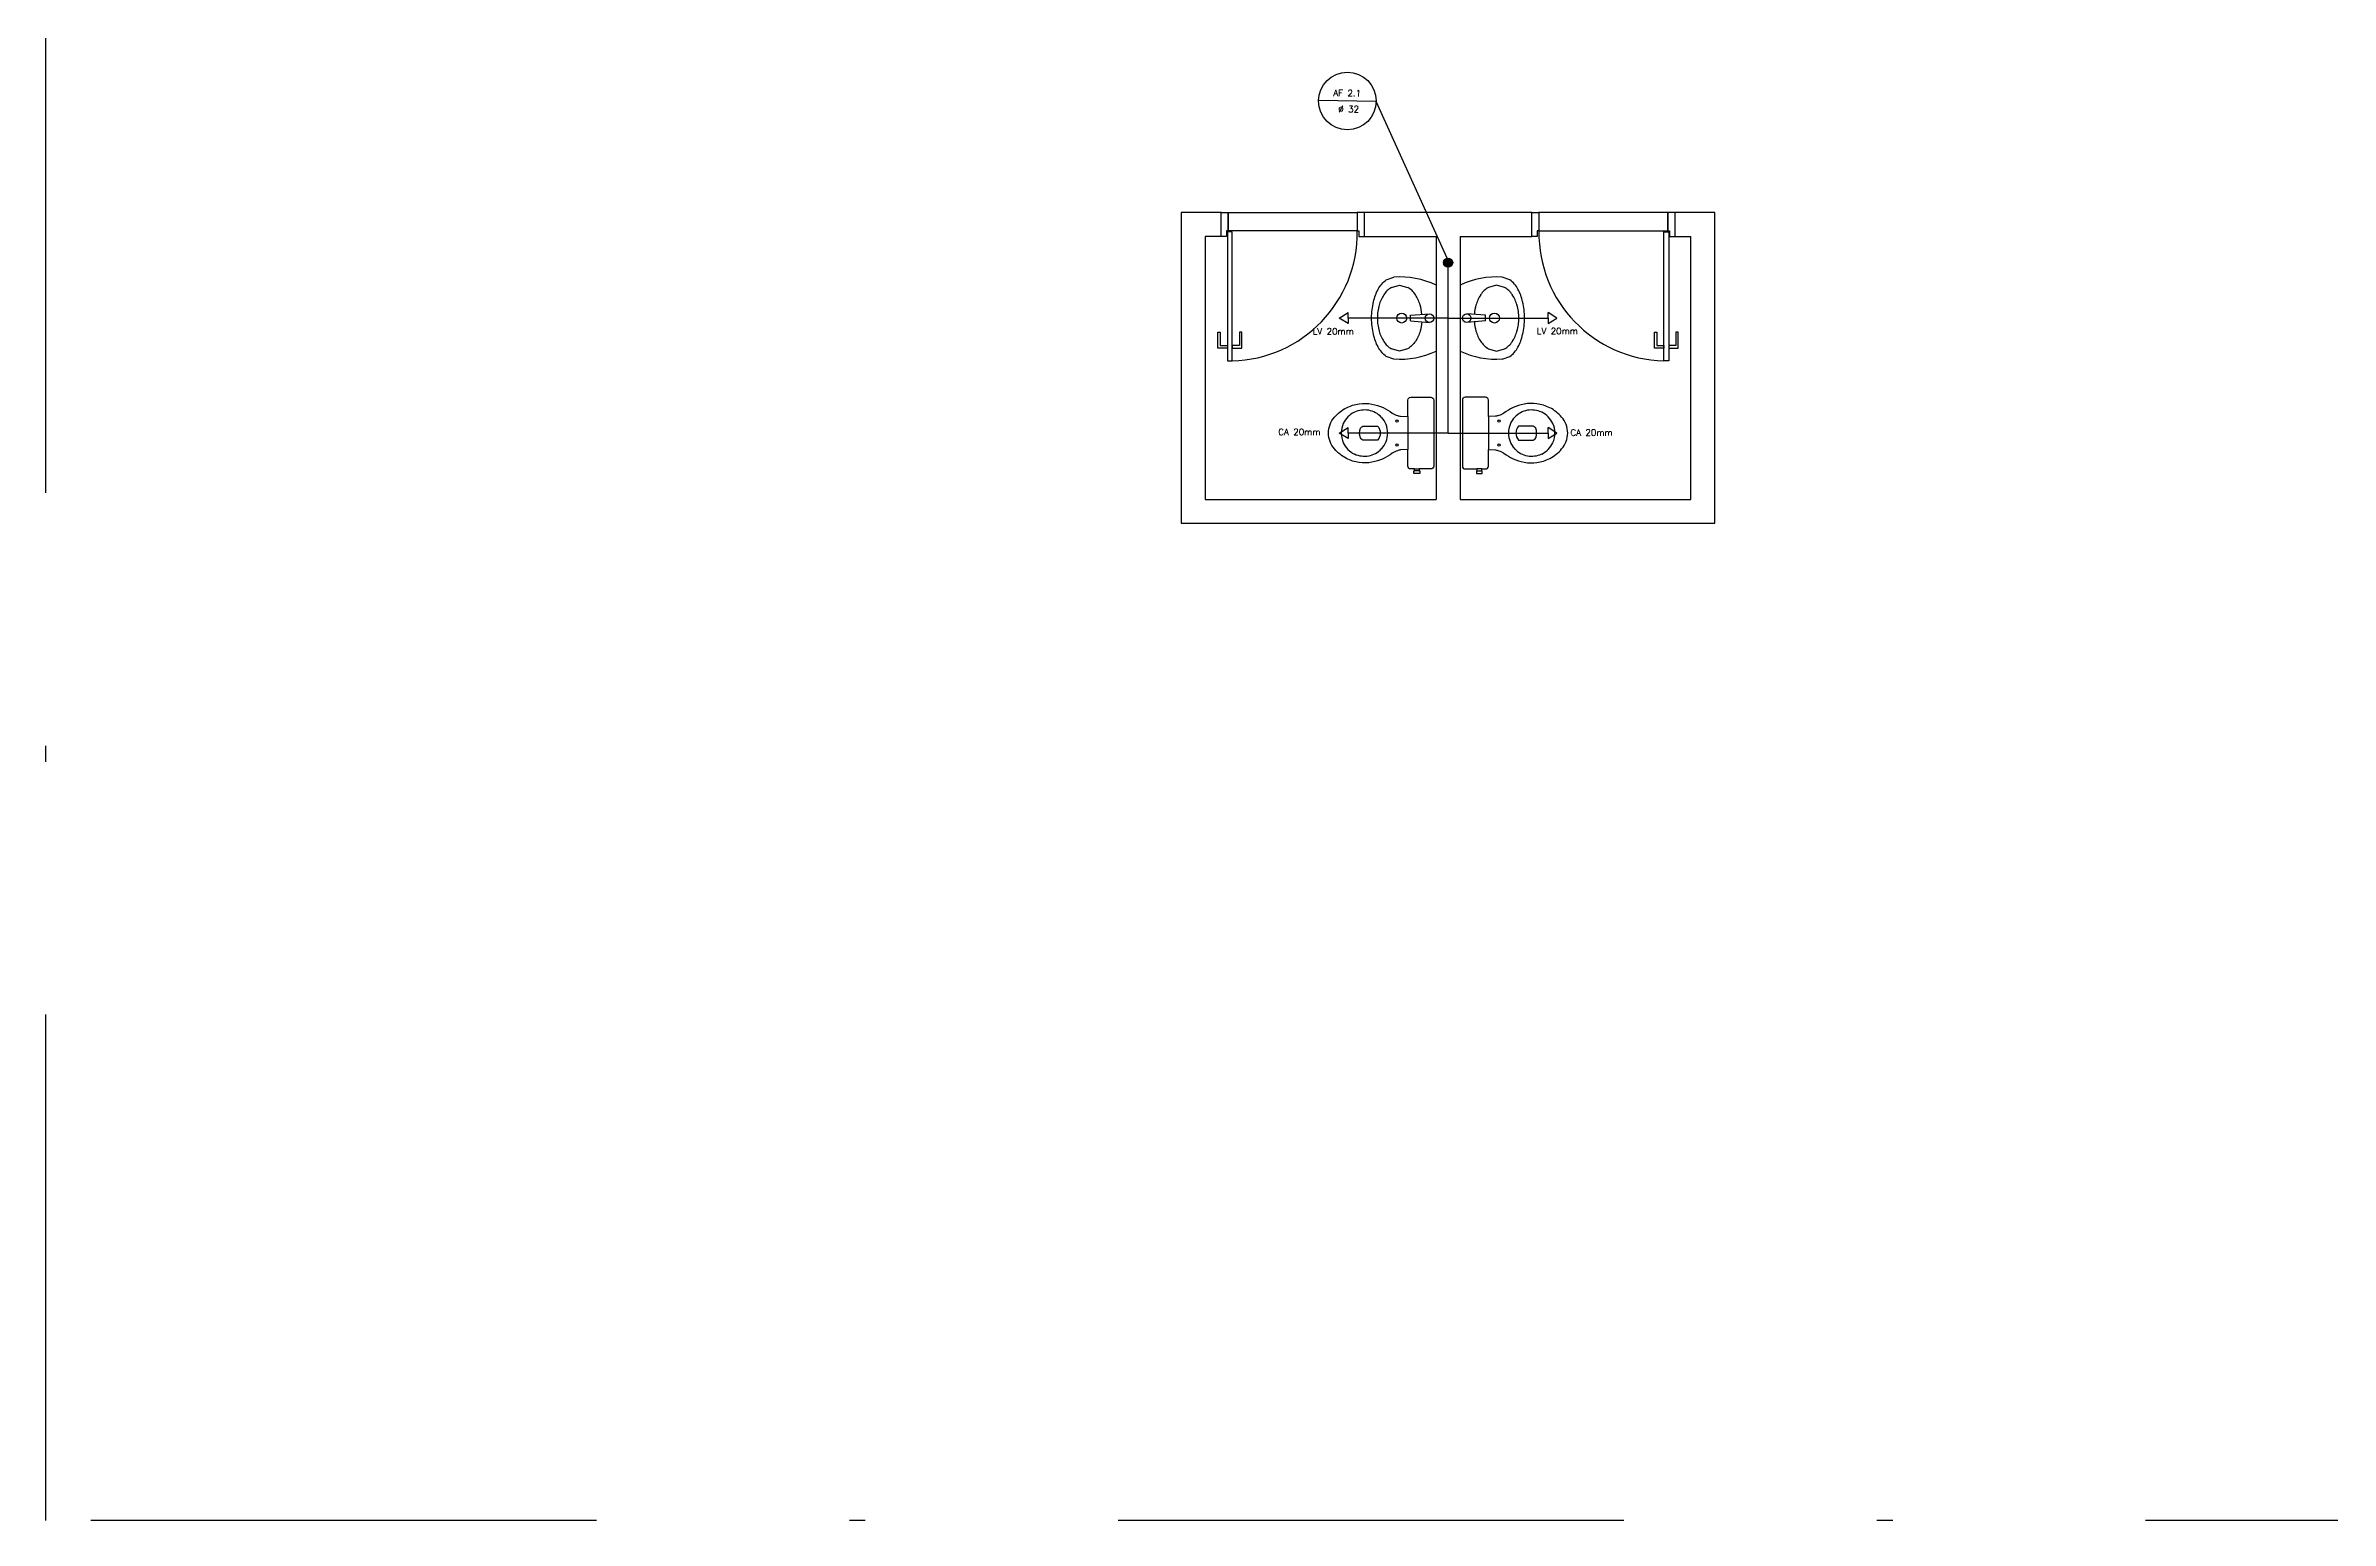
# Model space of a CAD drawing. Extents: x 55.5 to 142.8, y 175.3 to 208.6.
# Drawn here: x 55.51 to 69.85, y 175.29 to 184.55 of the extents above; entities that cross this region are included whole.
import ezdxf

# ---------------------------------------------------------------- set-up
doc = ezdxf.new("R2010")
doc.units = 0
doc.header["$LTSCALE"] = 0.005
doc.linetypes.add('DASHDOT', pattern=[25.4, 12.7, -6.35, 0, -6.35])
doc.layers.get('0').update_dxf_attribs({"linetype": 'CONTINUOUS'})
for name, color, linetype in [('A-PARED', 5, 'CONTINUOUS'), ('A-PORTA', 3, 'CONTINUOUS'), ('A-SOLEIRA', 1, 'CONTINUOUS'), ('A-WCCOZ', 7, 'CONTINUOUS'), ('ARQ-ALV-CORTE', 5, 'CONTINUOUS'), ('BARRILETE', 4, 'CONTINUOUS'), ('ESG-GERAL', 7, 'CONTINUOUS'), ('INST', 1, 'CONTINUOUS'), ('PAG', 1, 'CONTINUOUS'), ('TEXTO', 3, 'CONTINUOUS')]:
    doc.layers.add(name, color=color, linetype=linetype)
doc.styles.add('R80', font='SIMPLEX.SHX', dxfattribs={"height": 0.2})

# ---------------------------------------------------------------- blocks, each defined once
blk = doc.blocks.new('wc')
at = {"layer": 'A-PARED', "color": 251}
for p, q in [((-0.25, 1.8), (-0.25, 1.95)), ((-0.25, 1.8), (-0.25, 1.95)), ((0, 1.95), (-0.25, 1.95)), ((0, 0), (0, 1.95)), ((-0.15, 0.15), (-0.15, 1.8)), ((-1.6, 0.15), (-0.15, 0.15)), ((-3.35, 0), (0, 0))]:
    blk.add_line(p, q, dxfattribs=at)
at = {"layer": 'A-PORTA', "color": 251}
blk.add_line((-0.295, 1.95), (-0.295, 1.835), dxfattribs=at)
for points in [[(-0.285, 1.835), (-0.285, 1.8), (-0.25, 1.8), (-0.25, 1.95), (-0.295, 1.95), (-0.295, 1.835)], [(-0.29, 1.83), (-0.29, 1.02), (-0.32, 1.02), (-0.32, 1.83)], [(-0.245, 1.115), (-0.29, 1.115), (-0.29, 1.1), (-0.23, 1.1), (-0.23, 1.2), (-0.245, 1.2)]]:
    blk.add_lwpolyline(points, close=True, dxfattribs=at)
blk.add_arc((-0.301, 1.823, 0.02), 0.804, 179.1784, 268.6732, dxfattribs=at)
at = {"layer": 'A-SOLEIRA', "color": 251}
blk.add_lwpolyline([(-0.295, 1.835), (-0.295, 1.95), (-1.105, 1.95), (-1.105, 1.835)], close=True, dxfattribs=at)
at = {"layer": 'ARQ-ALV-CORTE', "color": 251}
for p, q in [((-3.35, 1.95), (-3.35, 1.585)), ((-3.1, 1.95), (-3.35, 1.95)), ((-3.1, 1.8), (-3.1, 1.95)), ((-3.1, 1.8), (-3.1, 1.95)), ((-3.055, 1.95), (-3.055, 1.835)), ((-1.15, 1.95), (-2.2, 1.95)), ((-2.2, 1.8), (-2.2, 1.95)), ((-2.2, 1.8), (-2.2, 1.95)), ((-1.15, 1.8), (-1.15, 1.95)), ((-1.15, 1.8), (-1.15, 1.95)), ((-3.35, 1.8), (-3.35, 0)), ((-3.2, 1.8), (-3.2, 0.15)), ((-3.1, 1.8), (-3.2, 1.8)), ((-2.2, 1.8), (-1.75, 1.8)), ((-1.75, 1.8), (-1.75, 0.15)), ((-1.75, 1.8), (-1.75, 1.585)), ((-1.6, 1.8), (-1.6, 0.15)), ((-1.6, 1.8), (-1.6, 1.585)), ((-1.6, 1.8), (-1.15, 1.8)), ((-0.25, 1.8), (-0.15, 1.8)), ((-2.03, 1.48), (-1.979, 1.495)), ((-1.979, 1.495), (-1.929, 1.48)), ((-1.371, 1.495), (-1.421, 1.48)), ((-1.32, 1.48), (-1.371, 1.495)), ((-1.91, 1.306), (-1.792, 1.315)), ((-1.91, 1.27), (-1.91, 1.306)), ((-1.44, 1.306), (-1.558, 1.315)), ((-1.44, 1.27), (-1.44, 1.306)), ((-1.91, 1.27), (-1.792, 1.261)), ((-1.44, 1.27), (-1.558, 1.261)), ((-1.979, 1.081), (-2.03, 1.095)), ((-1.371, 1.081), (-1.32, 1.095)), ((-3.2, 0.15), (-1.75, 0.15))]:
    blk.add_line(p, q, dxfattribs=at)
for points in [[(-3.065, 1.835), (-3.065, 1.8), (-3.1, 1.8), (-3.1, 1.95), (-3.055, 1.95), (-3.055, 1.835)], [(-3.055, 1.835), (-3.055, 1.95), (-2.245, 1.95), (-2.245, 1.835)], [(-2.235, 1.835), (-2.235, 1.8), (-2.2, 1.8), (-2.2, 1.95), (-2.245, 1.95), (-2.245, 1.835)], [(-1.115, 1.835), (-1.115, 1.8), (-1.15, 1.8), (-1.15, 1.95), (-1.105, 1.95), (-1.105, 1.835)], [(-3.06, 1.83), (-3.06, 1.02), (-3.03, 1.02), (-3.03, 1.83)], [(-3.105, 1.115), (-3.06, 1.115), (-3.06, 1.1), (-3.12, 1.1), (-3.12, 1.2), (-3.105, 1.2)], [(-2.985, 1.115), (-3.03, 1.115), (-3.03, 1.1), (-2.97, 1.1), (-2.97, 1.2), (-2.985, 1.2)], [(-0.365, 1.115), (-0.32, 1.115), (-0.32, 1.1), (-0.38, 1.1), (-0.38, 1.2), (-0.365, 1.2)]]:
    blk.add_lwpolyline(points, close=True, dxfattribs=at)
for points in [[(-2.015, 1.031), (-2.063, 1.047, -0.105935), (-2.114, 1.106, -0.069568), (-2.143, 1.184, -0.055787), (-2.155, 1.288, -0.055787), (-2.143, 1.391, -0.069568), (-2.114, 1.469, -0.105935), (-2.063, 1.528), (-2.015, 1.544)], [(-1.335, 1.031), (-1.287, 1.047, 0.105935), (-1.236, 1.106, 0.069568), (-1.207, 1.184, 0.055787), (-1.195, 1.288, 0.055787), (-1.207, 1.391, 0.069568), (-1.236, 1.469, 0.105935), (-1.287, 1.528), (-1.335, 1.544)], [(-1.84, 1.265, -0.04979), (-1.85, 1.205, -0.08069), (-1.88, 1.141, -0.107047), (-1.929, 1.095), (-1.979, 1.081)], [(-1.51, 1.265, 0.04979), (-1.5, 1.205, 0.08069), (-1.47, 1.141, 0.107047), (-1.421, 1.095), (-1.371, 1.081)]]:
    blk.add_lwpolyline(points, format="xyb", dxfattribs=at)
for points in [[(-2.426, 0.566, -0.182004), (-2.388, 0.666, -0.098298), (-2.313, 0.725, -0.085166), (-2.233, 0.75, -0.08648), (-2.153, 0.748, -0.067868), (-2.083, 0.726, -0.06199), (-2.026, 0.692, 0.060779), (-1.993, 0.676, 0.023796), (-1.973, 0.672), (-1.928, 0.669), (-1.928, 0.773, -0.424217), (-1.909, 0.791), (-1.886, 0.791), (-1.856, 0.791), (-1.783, 0.791, -0.418036), (-1.765, 0.773), (-1.765, 0.566), (-1.765, 0.359, -0.418036), (-1.783, 0.341), (-1.856, 0.341), (-1.856, 0.329), (-1.853, 0.329), (-1.853, 0.313), (-1.871, 0.313), (-1.889, 0.313), (-1.889, 0.329), (-1.886, 0.329), (-1.886, 0.341), (-1.909, 0.341, -0.424217), (-1.928, 0.359), (-1.928, 0.463), (-1.973, 0.46, 0.023796), (-1.993, 0.455, 0.060779), (-2.026, 0.439, -0.06199), (-2.083, 0.405, -0.067868), (-2.153, 0.383, -0.08648), (-2.233, 0.381, -0.085166), (-2.313, 0.407, -0.098298), (-2.388, 0.466, -0.182004)], [(-0.924, 0.566, 0.182004), (-0.962, 0.666, 0.098298), (-1.037, 0.725, 0.085166), (-1.117, 0.75, 0.08648), (-1.197, 0.748, 0.067868), (-1.267, 0.726, 0.06199), (-1.324, 0.692, -0.060779), (-1.357, 0.676, -0.023796), (-1.377, 0.672), (-1.422, 0.669), (-1.422, 0.773, 0.424217), (-1.441, 0.791), (-1.464, 0.791), (-1.494, 0.791), (-1.567, 0.791, 0.418036), (-1.585, 0.773), (-1.585, 0.566), (-1.585, 0.359, 0.418036), (-1.567, 0.341), (-1.494, 0.341), (-1.494, 0.329), (-1.497, 0.329), (-1.497, 0.313), (-1.479, 0.313), (-1.461, 0.313), (-1.461, 0.329), (-1.464, 0.329), (-1.464, 0.341), (-1.441, 0.341, 0.424217), (-1.422, 0.359), (-1.422, 0.463), (-1.377, 0.46, -0.023796), (-1.357, 0.455, -0.060779), (-1.324, 0.439, 0.06199), (-1.267, 0.405, 0.067868), (-1.197, 0.383, 0.08648), (-1.117, 0.381, 0.085166), (-1.037, 0.407, 0.098298), (-0.962, 0.466, 0.182004)], [(-2.225, 0.596, -0.276984), (-2.203, 0.61), (-2.118, 0.61, -0.393258), (-2.118, 0.521), (-2.203, 0.521, -0.276984), (-2.225, 0.536, -0.2)], [(-1.125, 0.596, 0.276984), (-1.147, 0.61), (-1.232, 0.61, 0.393258), (-1.232, 0.521), (-1.147, 0.521, 0.276984), (-1.125, 0.536, 0.2)]]:
    blk.add_lwpolyline(points, format="xyb", close=True, dxfattribs=at)
for points in [[(-1.928, 0.669), (-1.928, 0.566), (-1.928, 0.463)], [(-1.422, 0.669), (-1.422, 0.566), (-1.422, 0.463)], [(-1.886, 0.341), (-1.856, 0.341)], [(-1.856, 0.329), (-1.886, 0.329)], [(-1.464, 0.341), (-1.494, 0.341)], [(-1.494, 0.329), (-1.464, 0.329)]]:
    blk.add_lwpolyline(points, dxfattribs=at)
for centre, radius in [((-1.966, 1.288), 0.0313), ((-1.792, 1.288), 0.027), ((-1.558, 1.288), 0.027), ((-1.384, 1.288), 0.0313), ((-1.995, 0.641), 0.0075), ((-1.355, 0.641), 0.0075), ((-1.995, 0.491), 0.0075), ((-1.355, 0.491), 0.0075)]:
    blk.add_circle(centre, radius, dxfattribs=at)
for centre, radius, start, end in [((-3.049, 1.823, 0.02), 0.804, 271.3268, 0.8216), ((-1.947, 1.345), 0.159, 121.4172, 145.8575), ((-1.979, 1.004), 0.542, 65.0201, 93.7898), ((-2.011, 1.345), 0.159, 34.1425, 58.5828), ((-1.371, 1.004), 0.542, 86.2102, 114.9799), ((-1.339, 1.345), 0.159, 121.4172, 145.8575), ((-1.403, 1.345), 0.159, 34.1425, 58.5828), ((-1.815, 1.288), 0.304, 164.3104, 180), ((-1.896, 1.31), 0.22, 145.8575, 164.3104), ((-2.062, 1.31), 0.22, 15.6896, 34.1425), ((-2.143, 1.288), 0.304, 4.5147, 15.6896), ((-1.207, 1.288), 0.304, 164.3104, 175.4853), ((-1.288, 1.31), 0.22, 145.8575, 164.3104), ((-1.454, 1.31), 0.22, 15.6896, 34.1425), ((-1.535, 1.288), 0.304, 360, 15.6896), ((-1.815, 1.288), 0.304, 180, 195.6896), ((-1.896, 1.265), 0.22, 195.6896, 214.1425), ((-1.454, 1.265), 0.22, 325.8575, 344.3104), ((-1.535, 1.288), 0.304, 344.3104, 360), ((-1.947, 1.23), 0.159, 214.1425, 238.5828), ((-1.979, 1.572), 0.542, 266.2102, 294.9799), ((-1.371, 1.572), 0.542, 245.0201, 273.7898), ((-1.403, 1.23), 0.159, 301.4172, 325.8575), ((-2.196, 0.564), 0.15, 155.5324, 179.3097), ((-2.197, 0.562), 0.15, 115.9856, 154.8271), ((-2.199, 0.556), 0.155, 80.2788, 114.2845), ((-2.198, 0.569), 0.142, 42.9857, 79.8951), ((-2.203, 0.565), 0.149, 0.3748, 42.7332), ((-1.147, 0.565), 0.149, 137.2668, 179.6252), ((-1.152, 0.569), 0.142, 100.1049, 137.0143), ((-1.151, 0.556), 0.155, 65.7155, 99.7212), ((-1.153, 0.562), 0.15, 25.1729, 64.0144), ((-1.154, 0.564), 0.15, 0.6903, 24.4676), ((-2.196, 0.568), 0.15, 180.6903, 204.4676), ((-2.197, 0.569), 0.15, 205.1729, 244.0144), ((-2.199, 0.576), 0.155, 245.7155, 279.7212), ((-2.198, 0.563), 0.142, 280.1049, 317.0143), ((-2.203, 0.567), 0.149, 317.2668, 359.6252), ((-1.147, 0.567), 0.149, 180.3748, 222.7332), ((-1.152, 0.563), 0.142, 222.9857, 259.8951), ((-1.151, 0.576), 0.155, 260.2788, 294.2845), ((-1.153, 0.569), 0.15, 295.9856, 334.8271), ((-1.154, 0.568), 0.15, 335.5324, 359.3097)]:
    blk.add_arc(centre, radius, start, end, dxfattribs=at)

msp = doc.modelspace()

# ---------------------------------------------------------------- hatches: boundary and pattern name
at = {"layer": 'A-WCCOZ'}
msp.add_hatch(color=3, dxfattribs=at).paths.add_polyline_path([(64.283, 183.189, 1), (64.341, 183.189, 1)])

# ---------------------------------------------------------------- linework, layer by layer
at = {"linetype": 'DASHDOT', "ltscale": 50}
msp.add_lwpolyline([(55.508, 208.582), (142.816, 208.582), (142.816, 175.293), (55.508, 175.293)], close=True, dxfattribs=at)
at = {"layer": 'BARRILETE', "linetype": 'Continuous'}
for p, q in [((64.312, 182.118), (64.312, 183.189)), ((63.629, 182.841), (63.684, 182.876)), ((63.684, 182.841), (63.684, 182.876)), ((64.995, 182.841), (64.94, 182.876)), ((64.94, 182.841), (64.94, 182.876)), ((63.684, 182.806), (63.629, 182.841)), ((63.684, 182.841), (63.684, 182.806)), ((64.312, 182.841), (63.684, 182.841)), ((64.312, 182.841), (64.94, 182.841)), ((64.94, 182.806), (64.995, 182.841)), ((64.94, 182.841), (64.94, 182.806)), ((63.629, 182.118), (63.684, 182.153)), ((63.684, 182.118), (63.684, 182.153)), ((64.94, 182.118), (64.94, 182.153)), ((64.995, 182.118), (64.94, 182.153)), ((63.684, 182.084), (63.629, 182.118)), ((64.312, 182.118), (63.684, 182.118)), ((63.684, 182.118), (63.684, 182.084)), ((64.312, 182.118), (64.94, 182.118)), ((64.94, 182.118), (64.94, 182.084)), ((64.94, 182.084), (64.995, 182.118))]:
    msp.add_line(p, q, dxfattribs=at)
at = {"layer": 'ESG-GERAL', "color": 2}
msp.add_line((63.861, 184.201), (63.499, 184.206), dxfattribs=at)
msp.add_circle((63.68, 184.204), 0.181, dxfattribs=at)
at = {"layer": 'INST', "color": 2}
msp.add_line((64.307, 183.218), (63.861, 184.201), dxfattribs=at)
at = {"layer": 'TEXTO', "color": 3, "linetype": 'Continuous'}
msp.add_circle((64.312, 183.189), 0.029, dxfattribs=at)

# ---------------------------------------------------------------- block references
at = {"layer": 'PAG'}
msp.add_blockref('wc', (65.987, 181.553), dxfattribs=at)

# ---------------------------------------------------------------- texts
at = {"layer": 'TEXTO', "color": 3, "linetype": 'Continuous', "style": 'R80'}
for s, rotation, p in [('AF 2.1', 359.1791, (63.591, 184.235, 3.347)), ('Ø 32', 359.7476, (63.623, 184.133, 3.347)), ('LV 20mm', 0.1739, (63.462, 182.737, 2.66)), ('LV 20mm', 0.1739, (64.869, 182.739, 2.66)), ('CA 20mm', 0.1739, (63.246, 182.106, 2.66)), ('CA 20mm', 0.1739, (65.08, 182.102, 2.66))]:
    msp.add_text(s, height=0.04, rotation=rotation, dxfattribs=at).set_placement(p)

doc.saveas('drawing.dxf')
